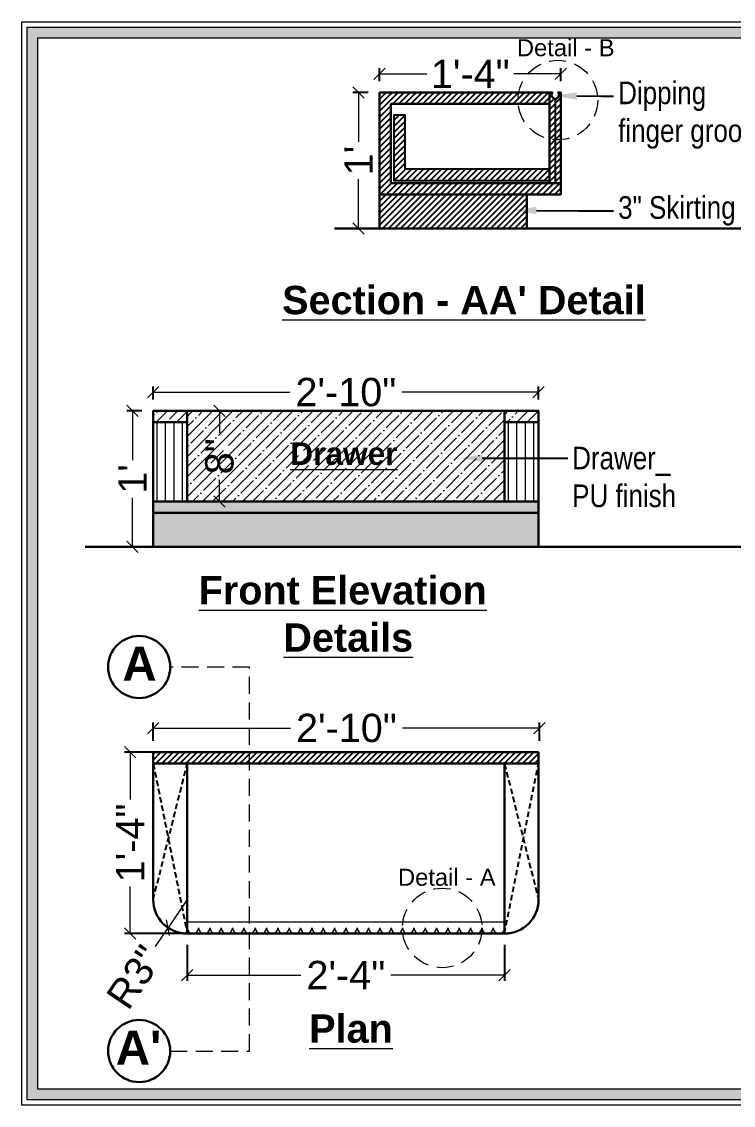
# Model space of a CAD drawing. Header units: millimetres. Extents: x 133760 to 136133, y -184957 to -182282.
# Drawn here: x 134381.3 to 134444.1, y -184571.9 to -184476.3 of the extents above; entities that cross this region are included whole.
import ezdxf
from ezdxf import colors
from ezdxf.entities.mleader import LeaderData, LeaderLine
from ezdxf.math import Vec2, Vec3

# ---------------------------------------------------------------- set-up
doc = ezdxf.new("R2010")
doc.units = ezdxf.units.MM
doc.header["$MEASUREMENT"] = 0
doc.header["$PDMODE"] = 35
doc.linetypes.add('00 . GROUND FLOOR$0$DASHED', pattern=[0.75, 0.5, -0.25])
doc.linetypes.add('DASHEDX2', pattern=[1.5, 1, -0.5])
doc.layers.get('Defpoints').update_dxf_attribs({"color": 220})
for name, color, linetype, lineweight in [('DIM.', 250, 'Continuous', 13), ('Dimension', 10, 'DASHEDX2', 20), ('el', 7, 'Continuous', 20), ('FURNITURE', 32, 'Continuous', 9), ('Labelling', 1, 'Continuous', 25), ('Text', 7, 'Continuous', 15), ('text1', 1, 'Continuous', 15), ('wall', 7, 'Continuous', 30)]:
    doc.layers.add(name, color=color, linetype=linetype, lineweight=lineweight)
doc.styles.add('Arial', font='arial.ttf')
doc.styles.get("Standard").update_dxf_attribs({"font": 'arial.ttf', "height": 6})
doc.styles.add('style4', font='ARIALN.TTF')
doc.dimstyles.new('ISO-25', dxfattribs={"dimtxt": 2.5, "dimasz": 1, "dimexe": 0.5, "dimexo": 1, "dimtad": 0, "dimdec": 0, "dimlunit": 4, "dimtxsty": 'Arial', "dimblk": 'OBLIQUE', "dimcen": 2.5, "dimclrd": 1, "dimclre": 1, "dimclrt": 5, "dimadec": 0, "dimazin": 0, "dimtfac": 1, "dimtdec": 0, "dimtmove": 0, "dimatfit": 3, "dimfxl": 1, "dimtfillclr": 5, "dimlwd": -1, "dimarcsym": 0})

# ---------------------------------------------------------------- blocks, each defined once
blk = doc.blocks.new('_Oblique')
at = {"layer": 'wall', "color": 0, "lineweight": -2}
blk.add_line((-0.5, -0.5), (0.5, 0.5), dxfattribs=at)
blk = doc.blocks.new('*D172')
at = {"layer": 'Defpoints', "color": 0, "transparency": 16777216}
for p in [(134427.001, -184538.587), (134392.91, -184540.716), (134427.001, -184540.716)]:
    blk.add_point(p, dxfattribs=at)
at = {"layer": 'FURNITURE', "color": 1, "lineweight": -2, "transparency": 16777216}
for p, q in [((134392.91, -184539.716), (134392.91, -184538.087)), ((134427.001, -184539.716), (134427.001, -184538.087))]:
    blk.add_line(p, q, dxfattribs=at)
at = {"layer": 'FURNITURE', "color": 1, "transparency": 16777216}
for p, q in [((134392.91, -184538.587), (134405.015, -184538.587)), ((134427.001, -184538.587), (134414.896, -184538.587))]:
    blk.add_line(p, q, dxfattribs=at)
at = {"layer": 'FURNITURE', "color": 1, "transparency": 16777216, "rotation": 180}
blk.add_blockref('_Oblique', (134392.91, -184538.587), dxfattribs=at)
at = {"layer": 'FURNITURE', "color": 1, "transparency": 16777216}
blk.add_blockref('_Oblique', (134427.001, -184538.587), dxfattribs=at)
at = {"layer": 'FURNITURE', "color": 5, "transparency": 16777216, "insert": (134409.956, -184538.587), "char_height": 2.5, "attachment_point": 5, "style": 'Arial'}
blk.add_mtext('2\'-10"', dxfattribs=at)
blk = doc.blocks.new('*D173')
at = {"layer": 'Defpoints', "color": 0, "transparency": 16777216}
for p in [(134400.06, -184540.716), (134390.882, -184556.716), (134400.06, -184556.716)]:
    blk.add_point(p, dxfattribs=at)
at = {"layer": 'FURNITURE', "color": 1, "lineweight": -2, "transparency": 16777216}
for p, q in [((134399.06, -184540.716), (134390.382, -184540.716)), ((134399.06, -184556.716), (134390.382, -184556.716))]:
    blk.add_line(p, q, dxfattribs=at)
at = {"layer": 'FURNITURE', "color": 1, "transparency": 16777216}
for p, q in [((134390.882, -184540.716), (134390.882, -184544.886)), ((134390.882, -184556.716), (134390.882, -184552.546))]:
    blk.add_line(p, q, dxfattribs=at)
for p, rotation in [((134390.882, -184540.716), 90), ((134390.882, -184556.716), 270)]:
    blk.add_blockref('_Oblique', p, dxfattribs=dict(at, rotation=rotation))
at = {"layer": 'FURNITURE', "color": 5, "transparency": 16777216, "insert": (134390.882, -184548.716), "char_height": 2.5, "attachment_point": 5, "rotation": 90, "style": 'Arial'}
blk.add_mtext('1\'-4"', dxfattribs=at)
blk = doc.blocks.new('*D174')
at = {"layer": 'Defpoints', "color": 0, "transparency": 16777216}
for p in [(134395.91, -184553.716), (134394.227, -184556.199)]:
    blk.add_point(p, dxfattribs=at)
at = {"layer": 'FURNITURE', "color": 1, "transparency": 16777216}
for p in [(134395.91, -184553.716), (134393.105, -184557.854)]:
    blk.add_line(p, (134394.227, -184556.199), dxfattribs=at)
at = {"layer": 'FURNITURE', "color": 1, "transparency": 16777216, "rotation": 55.86707819127454}
blk.add_blockref('_Oblique', (134394.227, -184556.199), dxfattribs=at)
at = {"layer": 'FURNITURE', "color": 5, "transparency": 16777216, "insert": (134391.277, -184560.551), "char_height": 2.5, "attachment_point": 5, "rotation": 55.86708, "style": 'Arial'}
blk.add_mtext('R3"', dxfattribs=at)
blk = doc.blocks.new('*D175')
at = {"layer": 'Defpoints', "color": 0, "transparency": 16777216}
for p in [(134392.91, -184510.606), (134391.08, -184522.606), (134392.91, -184522.606)]:
    blk.add_point(p, dxfattribs=at)
at = {"layer": 'FURNITURE', "color": 1, "lineweight": -2, "transparency": 16777216}
for p, q in [((134391.91, -184510.606), (134390.58, -184510.606)), ((134391.91, -184522.606), (134390.58, -184522.606))]:
    blk.add_line(p, q, dxfattribs=at)
at = {"layer": 'FURNITURE', "color": 1, "transparency": 16777216}
for p, q in [((134391.08, -184510.606), (134391.08, -184514.948)), ((134391.08, -184522.606), (134391.08, -184518.263))]:
    blk.add_line(p, q, dxfattribs=at)
for p, rotation in [((134391.08, -184510.606), 90), ((134391.08, -184522.606), 270)]:
    blk.add_blockref('_Oblique', p, dxfattribs=dict(at, rotation=rotation))
at = {"layer": 'FURNITURE', "color": 5, "transparency": 16777216, "insert": (134391.08, -184516.606), "char_height": 2.5, "attachment_point": 5, "rotation": 90, "style": 'Arial'}
blk.add_mtext("1'", dxfattribs=at)
blk = doc.blocks.new('*D176')
at = {"layer": 'Defpoints', "color": 0, "transparency": 16777216}
for p in [(134426.904, -184508.958), (134392.91, -184510.606), (134426.904, -184510.606)]:
    blk.add_point(p, dxfattribs=at)
at = {"layer": 'FURNITURE', "color": 1, "lineweight": -2, "transparency": 16777216}
for p, q in [((134392.91, -184509.606), (134392.91, -184508.458)), ((134426.904, -184509.606), (134426.904, -184508.458))]:
    blk.add_line(p, q, dxfattribs=at)
at = {"layer": 'FURNITURE', "color": 1, "transparency": 16777216}
for p, q in [((134392.91, -184508.958), (134404.967, -184508.958)), ((134426.904, -184508.958), (134414.848, -184508.958))]:
    blk.add_line(p, q, dxfattribs=at)
at = {"layer": 'FURNITURE', "color": 1, "transparency": 16777216, "rotation": 180}
blk.add_blockref('_Oblique', (134392.91, -184508.958), dxfattribs=at)
at = {"layer": 'FURNITURE', "color": 1, "transparency": 16777216}
blk.add_blockref('_Oblique', (134426.904, -184508.958), dxfattribs=at)
at = {"layer": 'FURNITURE', "color": 5, "transparency": 16777216, "insert": (134409.907, -184508.958), "char_height": 2.5, "attachment_point": 5, "style": 'Arial'}
blk.add_mtext('2\'-10"', dxfattribs=at)
blk = doc.blocks.new('*D177')
at = {"layer": 'Defpoints', "color": 0, "transparency": 16777216}
for p in [(134399.283, -184510.606), (134398.761, -184518.606), (134399.283, -184518.606)]:
    blk.add_point(p, dxfattribs=at)
at = {"layer": 'FURNITURE', "color": 1, "lineweight": -2, "transparency": 16777216}
for p, q in [((134398.283, -184510.606), (134398.261, -184510.606)), ((134398.283, -184518.606), (134398.261, -184518.606))]:
    blk.add_line(p, q, dxfattribs=at)
at = {"layer": 'FURNITURE', "color": 1, "transparency": 16777216}
for p, q in [((134398.761, -184510.606), (134398.761, -184512.542)), ((134398.761, -184518.606), (134398.761, -184516.669))]:
    blk.add_line(p, q, dxfattribs=at)
for p, rotation in [((134398.761, -184510.606), 90), ((134398.761, -184518.606), 270)]:
    blk.add_blockref('_Oblique', p, dxfattribs=dict(at, rotation=rotation))
at = {"layer": 'FURNITURE', "color": 5, "transparency": 16777216, "insert": (134398.761, -184514.606), "char_height": 2.5, "attachment_point": 5, "rotation": 90, "style": 'Arial'}
blk.add_mtext('8"', dxfattribs=at)
blk = doc.blocks.new('*D178')
at = {"layer": 'Defpoints', "color": 0, "transparency": 16777216}
for p in [(134395.91, -184556.716), (134423.904, -184556.716), (134423.904, -184560.37)]:
    blk.add_point(p, dxfattribs=at)
at = {"layer": 'FURNITURE', "color": 1, "lineweight": -2, "transparency": 16777216}
for p, q in [((134395.91, -184557.716), (134395.91, -184560.87)), ((134423.904, -184557.716), (134423.904, -184560.87))]:
    blk.add_line(p, q, dxfattribs=at)
at = {"layer": 'FURNITURE', "color": 1, "transparency": 16777216}
for p, q in [((134395.91, -184560.37), (134405.938, -184560.37)), ((134423.904, -184560.37), (134413.877, -184560.37))]:
    blk.add_line(p, q, dxfattribs=at)
at = {"layer": 'FURNITURE', "color": 1, "transparency": 16777216, "rotation": 180}
blk.add_blockref('_Oblique', (134395.91, -184560.37), dxfattribs=at)
at = {"layer": 'FURNITURE', "color": 1, "transparency": 16777216}
blk.add_blockref('_Oblique', (134423.904, -184560.37), dxfattribs=at)
at = {"layer": 'FURNITURE', "color": 5, "transparency": 16777216, "insert": (134409.907, -184560.37), "char_height": 2.5, "attachment_point": 5, "style": 'Arial'}
blk.add_mtext('2\'-4"', dxfattribs=at)
blk = doc.blocks.new('*D189')
at = {"layer": 'Defpoints', "color": 0, "transparency": 16777216}
for p in [(134428.883, -184480.868), (134412.883, -184482.516), (134428.883, -184482.516)]:
    blk.add_point(p, dxfattribs=at)
at = {"layer": 'FURNITURE', "color": 1, "lineweight": -2, "transparency": 16777216}
for p, q in [((134412.883, -184481.516), (134412.883, -184480.368)), ((134428.883, -184481.516), (134428.883, -184480.368))]:
    blk.add_line(p, q, dxfattribs=at)
at = {"layer": 'FURNITURE', "color": 1, "transparency": 16777216}
for p, q in [((134412.883, -184480.868), (134417.053, -184480.868)), ((134428.883, -184480.868), (134424.713, -184480.868))]:
    blk.add_line(p, q, dxfattribs=at)
at = {"layer": 'FURNITURE', "color": 1, "transparency": 16777216, "rotation": 180}
blk.add_blockref('_Oblique', (134412.883, -184480.868), dxfattribs=at)
at = {"layer": 'FURNITURE', "color": 1, "transparency": 16777216}
blk.add_blockref('_Oblique', (134428.883, -184480.868), dxfattribs=at)
at = {"layer": 'FURNITURE', "color": 5, "transparency": 16777216, "insert": (134420.883, -184480.868), "char_height": 2.5, "attachment_point": 5, "style": 'Arial'}
blk.add_mtext('1\'-4"', dxfattribs=at)
blk = doc.blocks.new('*D190')
at = {"layer": 'Defpoints', "color": 0, "transparency": 16777216}
for p in [(134412.883, -184482.516), (134411.027, -184494.516), (134412.883, -184494.516)]:
    blk.add_point(p, dxfattribs=at)
at = {"layer": 'FURNITURE', "color": 1, "lineweight": -2, "transparency": 16777216}
for p, q in [((134411.883, -184482.516), (134410.527, -184482.516)), ((134411.883, -184494.516), (134410.527, -184494.516))]:
    blk.add_line(p, q, dxfattribs=at)
at = {"layer": 'FURNITURE', "color": 1, "transparency": 16777216}
for p, q in [((134411.027, -184482.516), (134411.027, -184486.858)), ((134411.027, -184494.516), (134411.027, -184490.174))]:
    blk.add_line(p, q, dxfattribs=at)
for p, rotation in [((134411.027, -184482.516), 90), ((134411.027, -184494.516), 270)]:
    blk.add_blockref('_Oblique', p, dxfattribs=dict(at, rotation=rotation))
at = {"layer": 'FURNITURE', "color": 5, "transparency": 16777216, "insert": (134411.027, -184488.516), "char_height": 2.5, "attachment_point": 5, "rotation": 90, "style": 'Arial'}
blk.add_mtext("1'", dxfattribs=at)

msp = doc.modelspace()

# ---------------------------------------------------------------- hatches: boundary and pattern name
at = {"layer": 'Dimension', "true_color": 0xd39e00, "transparency": 33554687}
h = msp.add_hatch(color=42, dxfattribs=at)
h.paths.add_polyline_path([(134381.776, -184476.738), (134381.776, -184571.39), (134516.248, -184571.39), (134516.248, -184476.738)])
h.paths.add_polyline_path([(134382.719, -184477.682), (134515.304, -184477.682), (134515.304, -184570.446), (134382.719, -184570.446)], flags=16)
at = {"layer": 'FURNITURE', "lineweight": 25, "transparency": 33554534}
h = msp.add_hatch(dxfattribs=at)
h.set_pattern_fill('ANSI31', color=256, scale=3)
h.set_pattern_definition([(45, (-319.00055, 335.42025), (-0.26516504294, 0.26516504294), [])])
h.paths.add_polyline_path([(134427.883, -184482.516), (134412.883, -184482.516), (134412.883, -184491.516), (134428.883, -184491.516), (134428.883, -184490.516), (134413.883, -184490.516), (134413.883, -184483.516), (134427.883, -184483.516)])
h.paths.add_polyline_path([(134425.883, -184491.516), (134412.883, -184491.516), (134412.883, -184494.516), (134425.883, -184494.515)])
edge = h.paths.add_edge_path(flags=17)
edge.add_arc((134428.383, -184482.731), 0.33, 139.29197, 270, ccw=False)
edge.add_line((134428.133, -184482.516), (134427.883, -184482.516))
edge.add_line((134427.883, -184482.516), (134427.883, -184483.516))
edge.add_line((134427.883, -184483.516), (134427.883, -184490.516))
edge.add_line((134427.883, -184490.516), (134428.383, -184490.516))
edge.add_line((134428.383, -184490.516), (134428.383, -184483.061))
edge = h.paths.add_edge_path(flags=17)
edge.add_line((134428.883, -184482.516), (134428.633, -184482.516))
edge.add_arc((134428.383, -184482.731), 0.33, -90, 40.70803, ccw=False)
edge.add_line((134428.383, -184483.061), (134428.383, -184490.516))
edge.add_line((134428.383, -184490.516), (134428.883, -184490.516))
edge.add_line((134428.883, -184490.516), (134428.883, -184482.516))
h = msp.add_hatch(dxfattribs=at)
h.set_pattern_fill('ANSI31', color=256, scale=3)
h.set_pattern_definition([(45, (76029.58642, -229042.76426), (-0.265165043, 0.265165043), [])])
h.paths.add_polyline_path([(134414.133, -184490.266), (134427.883, -184490.266), (134427.883, -184489.266), (134415.133, -184489.266), (134415.133, -184484.516), (134414.133, -184484.516)])
at = {"layer": 'FURNITURE', "lineweight": 0, "true_color": 0x636466, "transparency": 33554687}
h = msp.add_hatch(dxfattribs=at)
h.set_pattern_fill('ANSI35', color=251, scale=5)
h.set_pattern_definition([(45, (-10.9749, 0), (-0.8838834765, 0.8838834765), []), (45, (-10.091, 0), (-0.8838834765, 0.8838834765), [1.5625, -0.3125, 0, -0.3125])])
h.paths.add_polyline_path([(134392.91, -184510.606), (134392.91, -184511.606), (134395.91, -184511.606), (134395.91, -184510.606)])
h.paths.add_polyline_path([(134426.904, -184511.606), (134426.904, -184510.606), (134423.904, -184510.606), (134423.904, -184511.606)])
h = msp.add_hatch(dxfattribs=at)
h.set_pattern_fill('ANSI35', color=251, scale=5)
h.set_pattern_definition([(45, (-356.0005, 252.02), (-0.8838834765, 0.8838834765), []), (45, (-355.1167, 252.02), (-0.8838834765, 0.8838834765), [1.5625, -0.3125, 0, -0.3125])])
h.paths.add_polyline_path([(134423.904, -184510.606), (134395.91, -184510.606), (134395.91, -184518.606), (134423.904, -184518.606)])
h = msp.add_hatch(dxfattribs=at)
h.set_pattern_fill('ANSI31', color=251, scale=6, angle=45)
h.set_pattern_definition([(90, (-386.99434, 262.8884), (-0.75, 0), [])])
h.paths.add_polyline_path([(134395.91, -184511.606), (134392.91, -184511.606), (134392.91, -184518.606), (134395.91, -184518.606)])
h = msp.add_hatch(dxfattribs=at)
h.set_pattern_fill('ANSI31', color=251, scale=6, angle=45)
h.set_pattern_definition([(90, (-356.00055, 262.8884), (-0.75, 0), [])])
h.paths.add_polyline_path([(134426.904, -184511.606), (134423.904, -184511.606), (134423.904, -184518.606), (134426.904, -184518.606)])
at = {"layer": 'FURNITURE', "lineweight": 0, "true_color": 0xbbab95, "transparency": 33554687}
h = msp.add_hatch(color=253, dxfattribs=at)
h.dxf.hatch_style = 1
h.paths.add_polyline_path([(134426.904, -184519.606), (134392.91, -184519.606), (134392.91, -184522.606), (134426.904, -184522.606)])
h.paths.add_polyline_path([(134426.904, -184518.606), (134423.904, -184518.606), (134423.904, -184519.606), (134426.904, -184519.606)])
h.paths.add_polyline_path([(134423.904, -184518.606), (134395.91, -184518.606), (134395.91, -184519.606), (134423.904, -184519.606)])
h.paths.add_polyline_path([(134395.91, -184518.606), (134392.91, -184518.606), (134392.91, -184519.606), (134395.91, -184519.606)])
at = {"layer": 'FURNITURE', "lineweight": 25, "transparency": 33554534}
h = msp.add_hatch(dxfattribs=at)
h.set_pattern_fill('ANSI31', color=256, scale=3)
h.set_pattern_definition([(45, (-10.9749, 0), (-0.26516504294, 0.26516504294), [])])
h.paths.add_polyline_path([(134426.904, -184541.716), (134426.904, -184540.716), (134401.41, -184540.716), (134401.41, -184541.716)])
h.paths.add_polyline_path([(134401.41, -184541.716), (134401.41, -184540.716), (134392.91, -184540.716), (134392.91, -184541.716)])

# ---------------------------------------------------------------- linework, layer by layer
at = {"color": 1, "linetype": '00 . GROUND FLOOR$0$DASHED', "lineweight": 5, "ltscale": 3}
msp.add_lwpolyline([(134394.41, -184567.073), (134401.41, -184567.073), (134401.41, -184533.201), (134394.41, -184533.195)], dxfattribs=at)
at = {"layer": 'Dimension', "color": 42, "linetype": 'Continuous', "true_color": 0xd39e00, "transparency": 33554687}
for points in [[(134381.304, -184476.266), (134516.72, -184476.266), (134516.72, -184571.862), (134381.304, -184571.862)], [(134381.776, -184476.738), (134516.248, -184476.738), (134516.248, -184571.39), (134381.776, -184571.39)], [(134382.719, -184477.682), (134515.304, -184477.682), (134515.304, -184570.446), (134382.719, -184570.446)]]:
    msp.add_lwpolyline(points, close=True, dxfattribs=at)
at = {"layer": 'el', "color": 1, "lineweight": 30, "ltscale": 10}
for centre in [(134391.671, -184533.195), (134391.671, -184567.073)]:
    msp.add_circle(centre, 2.739, dxfattribs=at)
at = {"layer": 'FURNITURE', "lineweight": 30}
for p, q in [((134427.883, -184482.516), (134412.883, -184482.516)), ((134412.883, -184482.516), (134412.883, -184491.516)), ((134427.883, -184482.516), (134427.883, -184490.516)), ((134427.883, -184490.516), (134427.883, -184482.516)), ((134427.883, -184490.516), (134427.883, -184482.516)), ((134428.883, -184491.516), (134428.883, -184482.516)), ((134428.383, -184490.516), (134427.883, -184490.516)), ((134428.383, -184490.516), (134428.883, -184490.516)), ((134412.883, -184491.516), (134428.883, -184491.516)), ((134395.91, -184518.606), (134395.91, -184510.606)), ((134423.904, -184518.606), (134423.904, -184510.606)), ((134392.91, -184511.606), (134395.91, -184511.606)), ((134423.904, -184511.606), (134426.904, -184511.606)), ((134426.904, -184518.606), (134392.91, -184518.606)), ((134426.904, -184540.716), (134392.91, -184540.716)), ((134392.91, -184540.716), (134392.91, -184553.716)), ((134426.904, -184553.716), (134426.904, -184540.716)), ((134426.904, -184541.716), (134392.91, -184541.716)), ((134395.91, -184556.716), (134395.91, -184541.716)), ((134423.904, -184556.716), (134423.904, -184541.716)), ((134395.91, -184556.716), (134423.904, -184556.716))]:
    msp.add_line(p, q, dxfattribs=at)
at = {"layer": 'FURNITURE', "lineweight": 25}
msp.add_line((134428.383, -184483.061), (134428.383, -184490.516), dxfattribs=at)
at = {"layer": 'FURNITURE', "linetype": '00 . GROUND FLOOR$0$DASHED', "lineweight": 25}
for p, q in [((134392.91, -184553.716), (134395.91, -184541.716)), ((134392.91, -184541.716), (134395.91, -184556.716)), ((134423.904, -184541.716), (134426.904, -184553.716)), ((134423.904, -184556.716), (134426.904, -184541.716))]:
    msp.add_line(p, q, dxfattribs=at)
at = {"layer": 'FURNITURE', "lineweight": 30}
msp.add_lwpolyline([(134428.633, -184482.516), (134428.883, -184482.516), (134428.633, -184482.516, -2.179566), (134428.133, -184482.516), (134427.883, -184482.516), (134428.133, -184482.516)], format="xyb", dxfattribs=at)
msp.add_lwpolyline([(134427.883, -184483.516), (134413.883, -184483.516), (134413.883, -184490.516), (134427.883, -184490.516)], dxfattribs=at)
at = {"layer": 'FURNITURE', "lineweight": 25}
msp.add_lwpolyline([(134427.883, -184490.266), (134427.883, -184489.266), (134415.133, -184489.266), (134415.133, -184484.516), (134414.133, -184484.516), (134414.133, -184490.266)], close=True, dxfattribs=at)
at = {"layer": 'FURNITURE', "lineweight": 30}
for points in [[(134412.883, -184491.516), (134425.883, -184491.516), (134425.883, -184494.516), (134412.883, -184494.516)], [(134392.91, -184519.606), (134426.904, -184519.606), (134426.904, -184510.606), (134392.91, -184510.606)], [(134392.91, -184519.606), (134426.904, -184519.606), (134426.904, -184522.606), (134392.91, -184522.606)]]:
    msp.add_lwpolyline(points, close=True, dxfattribs=at)
at = {"layer": 'FURNITURE'}
msp.add_lwpolyline([(134423.904, -184556.219), (134423.904, -184555.716), (134395.91, -184555.716), (134395.91, -184556.216, 1), (134396.91, -184556.216, 1), (134397.91, -184556.216, 1), (134398.91, -184556.216, 1), (134399.91, -184556.216, 1), (134400.91, -184556.216, 1), (134401.91, -184556.216, 1), (134402.91, -184556.216, 1), (134403.91, -184556.216, 1), (134404.91, -184556.216, 1), (134405.91, -184556.216, 1), (134406.91, -184556.216, 1), (134407.91, -184556.216, 1), (134408.91, -184556.216, 1), (134409.91, -184556.216, 1), (134410.91, -184556.216, 1), (134411.91, -184556.216, 1), (134412.91, -184556.216, 1), (134413.91, -184556.216, 1), (134414.91, -184556.216, 1), (134415.91, -184556.216, 1), (134416.91, -184556.216, 1), (134417.91, -184556.216, 1), (134418.91, -184556.216, 1), (134419.91, -184556.216, 1), (134420.91, -184556.216, 1), (134421.91, -184556.216, 1), (134422.91, -184556.216, 1.006261), (134423.904, -184556.216)], format="xyb", dxfattribs=at)
at = {"layer": 'FURNITURE', "lineweight": 30}
for centre, start, end in [((134395.91, -184553.716), 180, 270), ((134423.904, -184553.716), 270, 0)]:
    msp.add_arc(centre, 3, start, end, dxfattribs=at)
at = {"layer": 'Labelling', "linetype": '00 . GROUND FLOOR$0$DASHED', "lineweight": 15, "ltscale": 3}
for centre in [(134428.613, -184483.183), (134418.41, -184556.216)]:
    msp.add_circle(centre, 3.509, dxfattribs=at)
at = {"layer": 'wall'}
for p, q in [((134408.91, -184494.516), (134471.227, -184494.514)), ((134386.91, -184522.606), (134489.227, -184522.603))]:
    msp.add_line(p, q, dxfattribs=at)

# ---------------------------------------------------------------- texts
at = {"layer": 'DIM.', "color": 1, "attachment_point": 1}
for s, insert, char_height in [("\\pxqc;{\\fArial|b1|i0|c0|p34;\\LSection - AA' Detail}", (134384.017, -184499.573), 2.5), ('{\\fArial|b1|i0|c0|p34;\\LDrawer}', (134404.996, -184513.367), 2), ('\\pxqc;{\\fArial|b1|i0|c0|p34;\\LFront Elevation\\P Details}', (134373.328, -184525.173), 2.5), ('\\pxqc;{\\fArial|b1|i0|c0|p34;\\LPlan}', (134374.055, -184563.84), 2.5)]:
    msp.add_mtext_dynamic_manual_height_columns(s, width=72.60416, gutter_width=1, heights=[0], dxfattribs=dict(at, insert=insert, char_height=char_height))
at = {"layer": 'Dimension', "char_height": 3, "attachment_point": 5}
for s, insert in [('\\A1;{\\fArial|b1|i0|c0|p34;\\C7;A}', (134391.7, -184532.911)), ("\\A1;{\\fArial|b1|i0|c0|p34;\\C7;A'}", (134391.615, -184566.789))]:
    msp.add_mtext(s, dxfattribs=dict(at, insert=insert))
at = {"layer": 'Labelling', "color": 1, "char_height": 1.5, "width": 34.18797, "attachment_point": 5, "style": 'style4'}
for s, insert in [('\\A1;{\\fArial|b0|i0|c0|p34;Detail - B}', (134429.304, -184478.577)), ('\\A1;{\\fArial|b0|i0|c0|p34;Detail - A}', (134418.811, -184551.751))]:
    msp.add_mtext(s, dxfattribs=dict(at, insert=insert))

# ---------------------------------------------------------------- dimensions: what is measured, and where the dimension line sits
at = {"layer": 'FURNITURE'}
for base, p1, p2, picture, middle in [((134428.883, -184480.868), (134412.883, -184482.516), (134428.883, -184482.516), '*D189', (134420.883, -184480.868)), ((134426.904, -184508.958), (134392.91, -184510.606), (134426.904, -184510.606), '*D176', (134409.907, -184508.958)), ((134427.001, -184538.587), (134392.91, -184540.716), (134427.001, -184540.716), '*D172', (134409.956, -184538.587)), ((134423.904, -184560.37), (134395.91, -184556.716), (134423.904, -184556.716), '*D178', (134409.907, -184560.37))]:
    dim = msp.add_linear_dim(base=base, p1=p1, p2=p2, dimstyle='ISO-25', dxfattribs=at)
    dim.commit()
    dim.dimension.update_dxf_attribs({"geometry": picture, "text_midpoint": middle})
for base, p1, p2, picture, middle in [((134411.027, -184494.516), (134412.883, -184482.516), (134412.883, -184494.516), '*D190', (134411.027, -184488.516)), ((134391.08, -184522.606), (134392.91, -184510.606), (134392.91, -184522.606), '*D175', (134391.08, -184516.606)), ((134398.761, -184518.606), (134399.283, -184510.606), (134399.283, -184518.606), '*D177', (134398.761, -184514.606)), ((134390.882, -184556.716), (134400.06, -184540.716), (134400.06, -184556.716), '*D173', (134390.882, -184548.716))]:
    dim = msp.add_linear_dim(base=base, p1=p1, p2=p2, angle=90, dimstyle='ISO-25', dxfattribs=at)
    dim.commit()
    dim.dimension.update_dxf_attribs({"geometry": picture, "text_midpoint": middle})
dim = msp.add_radius_dim(center=(134395.91, -184553.716), mpoint=(134394.227, -184556.199), dimstyle='ISO-25', dxfattribs=at)
dim.commit()
dim.dimension.update_dxf_attribs({"geometry": '*D174', "text_midpoint": (134391.277, -184560.551)})

# ---------------------------------------------------------------- leaders
at = {"layer": 'Text', "color": 1, "lineweight": 0, "ltscale": 20}
ml = msp.add_multileader_mtext('Standard', dxfattribs=at)
ml.set_content('Drawer_\\PPU finish', color=1, style='style4')
ml.set_leader_properties()
ml.build(insert=Vec2(0, 0))
ml.multileader.update_dxf_attribs({"dogleg_length": 2.025, "arrow_head_size": 2})
ctx = ml.context
ctx.base_point, ctx.char_height, ctx.arrow_head_size, ctx.landing_gap_size, ctx.plane_origin = Vec3(134429.475, -184514.777), 2, 2, 0.4, Vec3(134364.439, -184514.777)
notes = []
notes.append((ctx, [(0, (1, 1, 0), (134427.45, -184514.777), (1, 0), 2.025, [(0, [(134419.946, -184514.777)], 0, [])])]))
ctx.mtext.insert = Vec3(134429.875, -184513.76)
at = {"layer": 'text1', "lineweight": 25, "ltscale": 20}
ml = msp.add_multileader_mtext('Standard', dxfattribs=at)
ml.set_content('Dipping \\Pfinger groove', color=1, style='style4')
ml.set_leader_properties()
ml.build(insert=Vec2(0, 0))
ml.multileader.update_dxf_attribs({"dogleg_length": 5.945, "arrow_head_size": 2})
ctx = ml.context
ctx.base_point, ctx.char_height, ctx.arrow_head_size, ctx.landing_gap_size, ctx.plane_origin = Vec3(134433.53, -184482.839), 2, 2, 0.4, Vec3(134422.011, -184489.545)
notes.append((ctx, [(0, (1, 1, 0), (134432.447, -184482.839), (1, 0), 1.082, [(0, [(134428.273, -184482.789)], 0, [])])]))
ctx.mtext.insert, ctx.mtext.width = Vec3(134433.93, -184481.545), 31.07306
ml = msp.add_multileader_mtext('Standard', dxfattribs=at)
ml.set_content('3" Skirting', color=1, style='style4')
ml.set_leader_properties()
ml.build(insert=Vec2(0, 0))
ml.multileader.update_dxf_attribs({"dogleg_length": 5.945, "arrow_head_size": 2})
ctx = ml.context
ctx.base_point, ctx.char_height, ctx.arrow_head_size, ctx.landing_gap_size, ctx.plane_origin = Vec3(134433.53, -184492.952), 2, 2, 0.4, Vec3(134419.956, -184499.658)
notes.append((ctx, [(0, (1, 1, 0), (134430.392, -184492.952), (1, 0), 3.137, [(0, [(134424.719, -184492.902)], 0, [])])]))
ctx.mtext.insert, ctx.mtext.width = Vec3(134433.93, -184491.658), 31.07306
for ctx, leaders in notes:
    for number, flags, end, landing, length, lines in leaders:
        leader = LeaderData()
        leader.index, (leader.has_last_leader_line, leader.has_dogleg_vector, leader.attachment_direction) = number, flags
        leader.last_leader_point, leader.dogleg_vector, leader.dogleg_length = Vec3(end), Vec3(landing), length
        for number, points, colour, breaks in lines:
            line = LeaderLine()
            line.index, line.vertices, line.color, line.breaks = number, Vec3.list(points), colors.encode_raw_color(colour), breaks
            leader.lines.append(line)
        ctx.leaders.append(leader)

doc.saveas('drawing.dxf')
